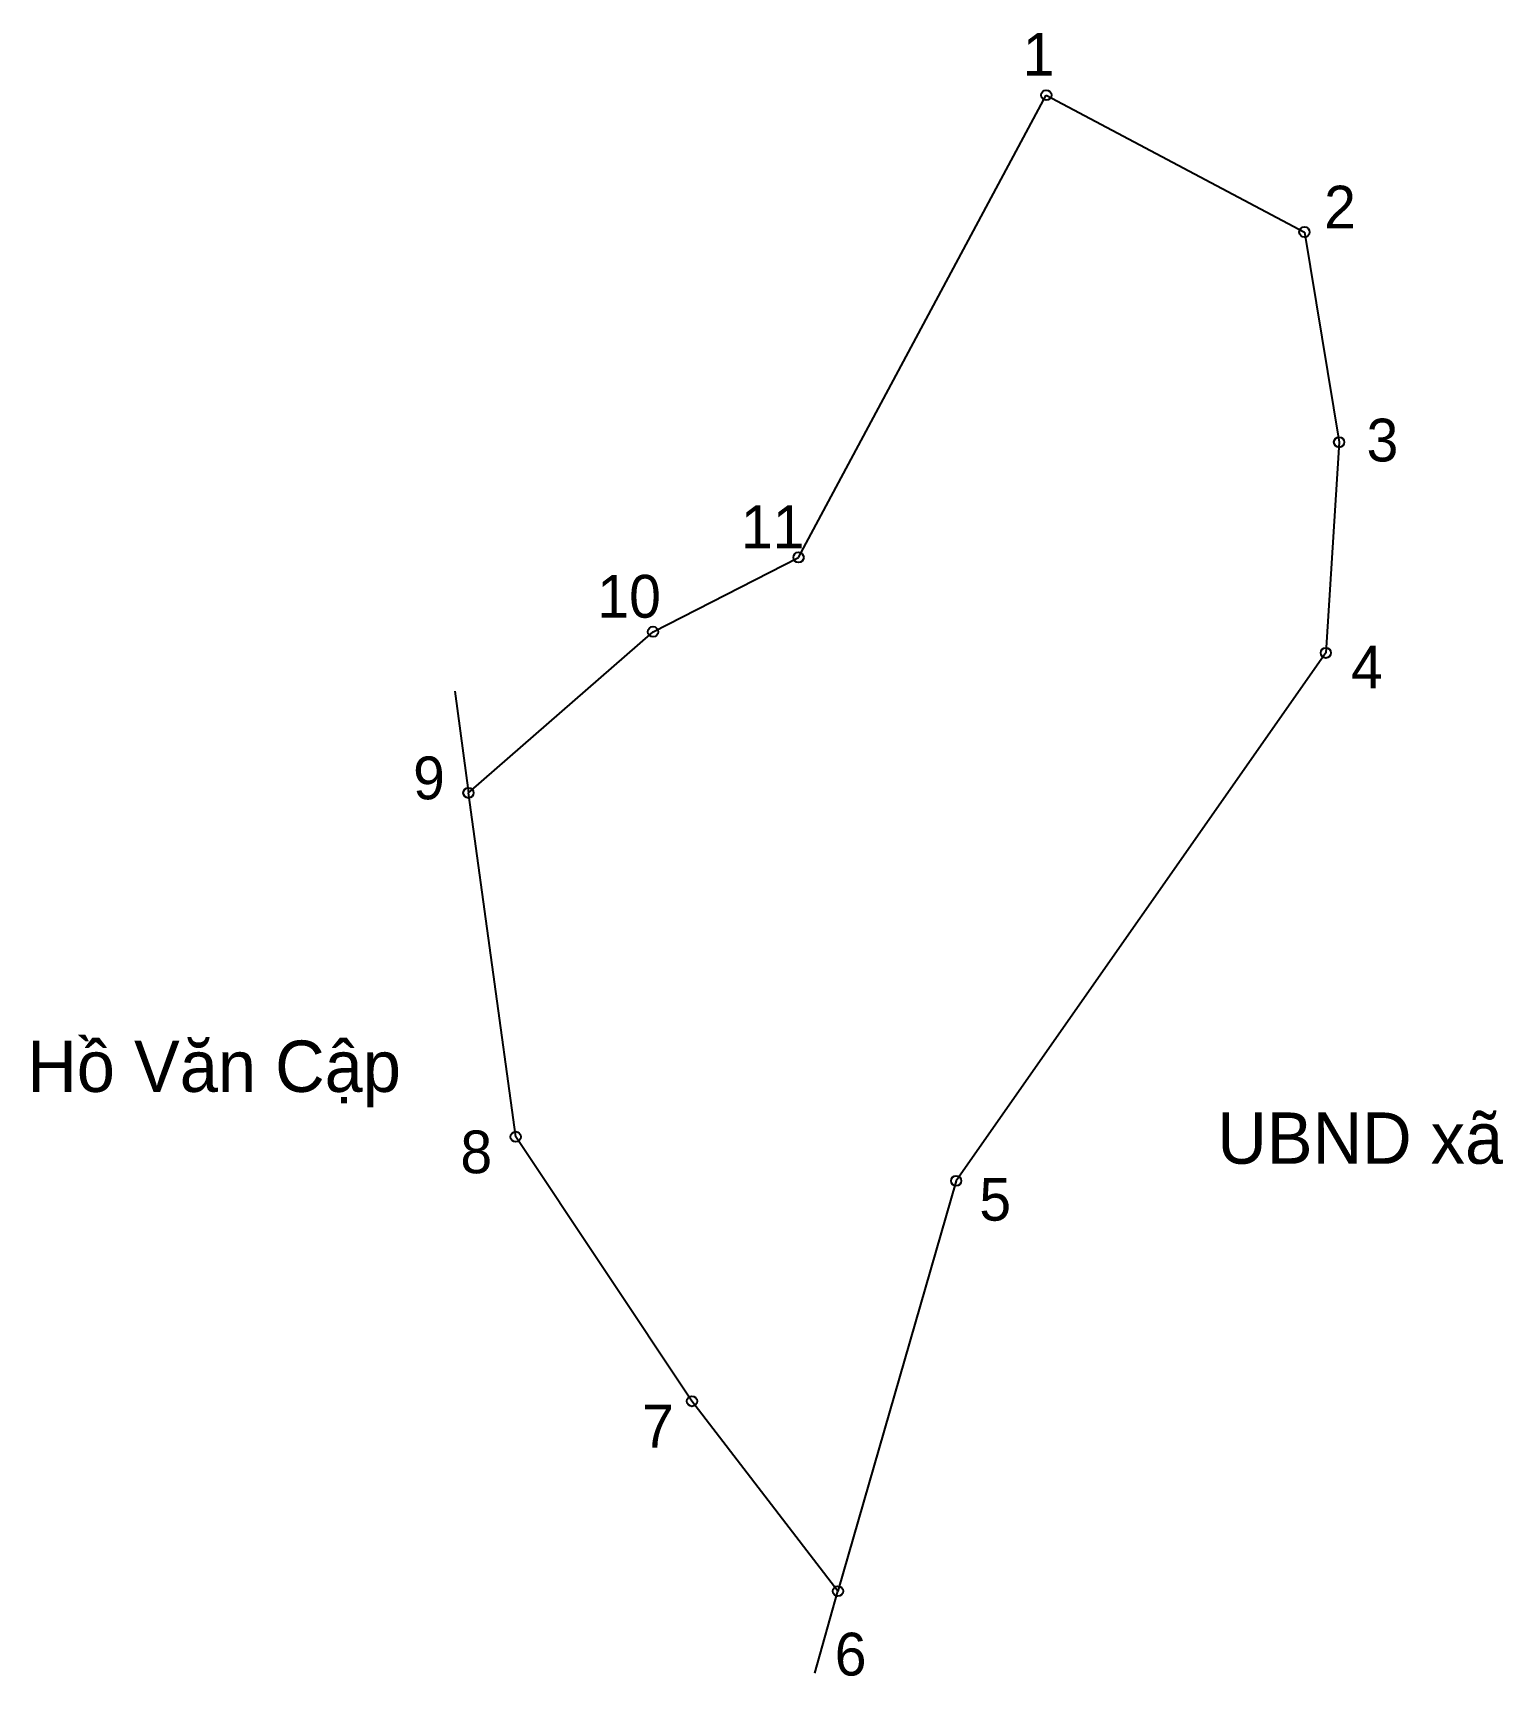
# Model space of a CAD drawing. Extents: x 548238 to 548429, y 1824472 to 1824685.
import ezdxf

# ---------------------------------------------------------------- set-up
doc = ezdxf.new("R2010")
doc.units = 0
for name, color, linetype in [('CanhThua', 7, 'Continuous'), ('MocDinhThua', 7, 'Continuous'), ('RauThua', 7, 'Continuous'), ('SoHieuDinhThua', 7, 'Continuous'), ('TenChuLanCan', 7, 'Continuous')]:
    doc.layers.add(name, color=color, linetype=linetype)

msp = doc.modelspace()

# ---------------------------------------------------------------- linework, layer by layer
at = {"layer": 'CanhThua'}
for p, q in [((548337.54, 1824616.95), (548369.65, 1824676.83)), ((548369.65, 1824676.83), (548403.11, 1824659.1)), ((548403.11, 1824659.1), (548407.6, 1824631.87)), ((548407.6, 1824631.87), (548405.88, 1824604.57)), ((548318.68, 1824607.32), (548337.54, 1824616.95)), ((548294.75, 1824586.44), (548318.68, 1824607.32)), ((548405.88, 1824604.57), (548357.97, 1824536.18)), ((548300.88, 1824541.89), (548294.75, 1824586.44)), ((548323.73, 1824507.62), (548300.88, 1824541.89)), ((548357.97, 1824536.18), (548342.65, 1824483.02)), ((548342.65, 1824483.02), (548323.73, 1824507.62))]:
    msp.add_line(p, q, dxfattribs=at)
at = {"layer": 'MocDinhThua'}
for centre in [(548369.65, 1824676.83), (548403.11, 1824659.1), (548407.6, 1824631.87), (548337.54, 1824616.95), (548318.68, 1824607.32), (548405.88, 1824604.57), (548294.75, 1824586.44), (548300.88, 1824541.89), (548357.97, 1824536.18), (548323.73, 1824507.62), (548342.65, 1824483.02)]:
    msp.add_circle(centre, 0.665, dxfattribs=at)
at = {"layer": 'RauThua'}
for p, q in [((548293.01, 1824599.62), (548294.75, 1824586.44)), ((548339.63, 1824472.4), (548342.65, 1824483.02))]:
    msp.add_line(p, q, dxfattribs=at)

# ---------------------------------------------------------------- texts
at = {"layer": 'SoHieuDinhThua'}
for s, height, p in [('1', 5.54, (548366.6, 1824679.36)), ('2', 5.54, (548405.66, 1824659.56)), ('3', 5.54, (548411.16, 1824629.38)), ('11', 5.541, (548330.07, 1824618.14)), ('10', 5.541, (548311.46, 1824609.14)), ('4', 5.54, (548409.14, 1824599.97)), ('9', 5.54, (548287.58, 1824585.61)), ('8', 5.54, (548293.71, 1824537.16)), ('5', 5.54, (548360.97, 1824531.02)), ('7', 5.54, (548317.25, 1824501.62)), ('6', 5.54, (548342.23, 1824472.09))]:
    msp.add_text(s, height=height, dxfattribs=at).set_placement(p)
at = {"layer": 'TenChuLanCan'}
for s, p in [('Hồ Văn Cập', (548237.57, 1824547.7)), ('UBND xã', (548391.81, 1824538.39))]:
    msp.add_text(s, height=6.649, dxfattribs=at).set_placement(p)

doc.saveas('drawing.dxf')
